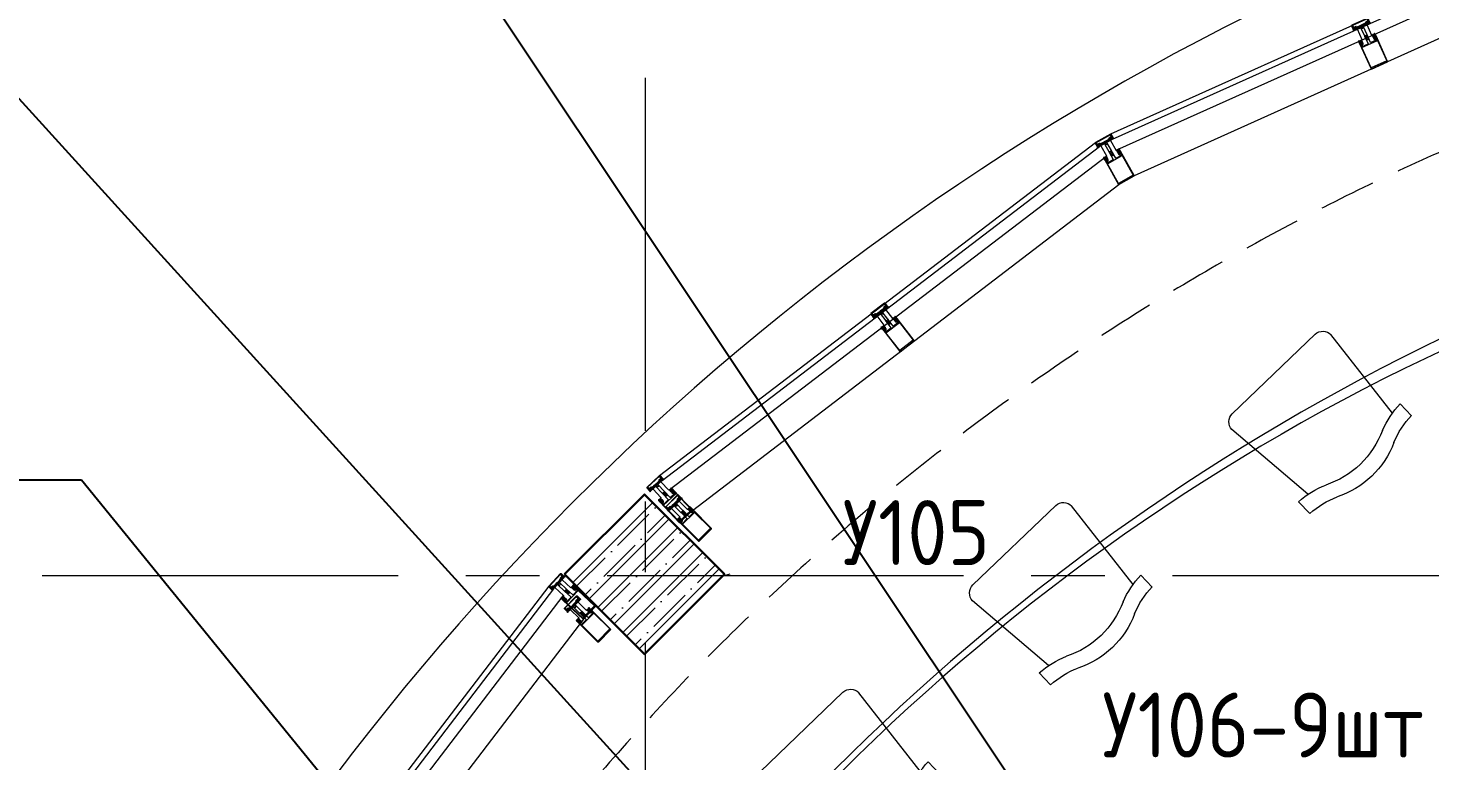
# Model space of a CAD drawing. Header units: millimetres. Extents: x -8417289 to 9420486, y 0 to 166066.
# Drawn here: x 55459 to 60419, y 123945 to 126539 of the extents above; entities that cross this region are included whole.
import ezdxf
from ezdxf import colors
from ezdxf.entities.mleader import LeaderData, LeaderLine
from ezdxf.math import Vec2, Vec3

# ---------------------------------------------------------------- set-up
doc = ezdxf.new("R2010")
doc.units = ezdxf.units.MM
doc.header["$MEASUREMENT"] = 0
doc.linetypes.add('CENTER', pattern=[2, 1.25, -0.25, 0.25, -0.25])
doc.linetypes.add('HIDDEN', pattern=[6, 4, -2])
doc.layers.get('0').update_dxf_attribs({"color": 250, "lineweight": 9})
for name, color, linetype, lineweight in [('АР_Колонны', 250, 'Continuous', 30), ('АР_Колонны Штрих', 250, 'Continuous', 5), ('АР_Навесной фасад', 147, 'Continuous', 5), ('АР_Оси', 195, 'Continuous', 9), ('АР_Перегородки витражные', 152, 'Continuous', 13), ('АР_Подоконники', 163, 'Continuous', 9), ('АР_Сущ Несущая стена', 216, 'Continuous', 30), ('перекр 0.3', 181, 'Continuous', 30), ('ТХ_мебель передв', 250, 'Continuous', 13), ('ТХ_мебель_библ', 250, 'Continuous', 13)]:
    doc.layers.add(name, color=color, linetype=linetype, lineweight=lineweight)
doc.layers.add('ТХ_Задание КР', color=7, linetype='Continuous', true_color=0x9a5430)
for name, color, linetype in [('ТХ_мебель_библ_поз', 47, 'Continuous'), ('ТХ_привязки ЭО', 96, 'Continuous'), ('ТХ_привязки_СС', 3, 'Continuous')]:
    doc.layers.add(name, color=color, linetype=linetype)
doc.styles.add('ISOCPEUR', font='isocpeur.TTF')
doc.styles.add('ISOCPEUR_1', font='isocpeur.TTF', dxfattribs={"width": 0.9, "height": 250})
doc.styles.add('ГОСТ 2.304', font='isocpeur.TTF', dxfattribs={"width": 0.7})
pattern_1 = [(335.76716334, (-69115.3163, 318510.941), (0.651582564, 1.447617495), []), (65.76716334, (-69115.3163, 318510.941), (-1.447617495, 0.651582564), [])]

# ---------------------------------------------------------------- blocks, each defined once
blk = doc.blocks.new('A$Cb486bd23')
at = {"layer": 'АР_Колонны Штрих', "ltscale": 100}
h = blk.add_hatch(dxfattribs=at)
h.set_pattern_fill('ANSI35', color=256, scale=500)
h.set_pattern_definition([(45, (-955186.53, 45622.26), (-88.388348, 88.388348), []), (45, (-955098.14, 45622.26), (-88.388348, 88.388348), [156.25, -31.25, 0, -31.25])])
h.paths.add_polyline_path([(2181.3, 6027.6), (1898.5, 5744.7), (2181.3, 5461.9), (2464.2, 5744.7)])
blk = doc.blocks.new('A$C641599e0')
at = {"layer": 'АР_Колонны', "ltscale": 100}
blk.add_lwpolyline([(1898.5, 5744.7), (2181.3, 6027.6), (2464.2, 5744.7), (2181.3, 5461.9)], close=True, dxfattribs=at)
blk = doc.blocks.new('стойка витр.')
h = blk.add_hatch()
h.set_pattern_fill('ANSI37', scale=0.5, angle=-69.2328)
h.set_pattern_definition(pattern_1)
edge = h.paths.add_edge_path()
edge.add_line((-22.7, 14.1), (-23, 15))
edge.add_arc((-23.4, 14.9), 0.427, 20.7605, 72.3)
edge.add_arc((-23.2, 15.7), 0.427, 110.764, 252.288, ccw=False)
edge.add_line((-23.3, 16.1), (-22.3, 16.5))
edge.add_arc((-22.2, 16.3), 0.183, 20.749, 110.7854, ccw=False)
edge.add_line((-22.1, 16.4), (-22, 16.3))
edge.add_arc((-21.9, 16.3), 0.183, 200.7666, 335.778)
edge.add_line((-21.7, 16.3), (-21.1, 17.8))
edge.add_arc((-21.7, 18), 0.637, 344.3928, 381.7249)
edge.add_line((-21.1, 18.2), (-22.6, 22.1))
edge.add_arc((-23.2, 21.9), 0.637, 19.8094, 57.1415)
edge.add_line((-22.8, 22.4), (-24.3, 23.1))
edge.add_arc((-24.4, 23), 0.183, 65.7564, 200.7677)
edge.add_line((-24.5, 22.9), (-24.5, 22.8))
edge.add_arc((-24.7, 22.7), 0.183, -69.251, 20.7854, ccw=False)
edge.add_line((-24.6, 22.6), (-25.6, 22.2))
edge.add_arc((-25.8, 22.6), 0.427, 149.2464, 290.7703, ccw=False)
edge.add_arc((-26.5, 23), 0.427, 329.2344, 380.7738)
edge.add_line((-26.1, 23.2), (-26.5, 24.2))
edge.add_arc((-26.7, 24.1), 0.183, 20.749, 110.7854)
edge.add_line((-26.7, 24.3), (-33.5, 21.7))
edge.add_arc((-33.4, 21.4), 0.306, 107.612, 200.6883)
edge.add_line((-33.7, 21.3), (-33.4, 20.7))
edge.add_arc((-33.1, 20.8), 0.304, 200.7453, 225.8124)
edge.add_line((-33.3, 20.5), (-31.8, 18.9))
edge.add_arc((-32, 18.7), 0.305, -108.8628, 45.7814, ccw=False)
edge.add_arc((-28.7, 27.8), 9.95, 231.9543, 250.0412, ccw=False)
edge.add_arc((-35.1, 19.6), 0.4, 42.3093, 119.225)
edge.add_arc((-34.9, 19.6), 0.602, 134.395, 228.6478)
edge.add_arc((-28.5, 27.8), 11, 232.0873, 240.8889)
edge.add_arc((-36.9, 12.9), 6.09, 40.7589, 60.6144, ccw=False)
edge.add_arc((-32.5, 16.6), 0.305, -34.8959, 41.6027, ccw=False)
edge.add_line((-32.3, 16.5), (-32.8, 15.8))
edge.add_arc((-32.5, 15.6), 0.305, 145.1101, 256.4243)
edge.add_line((-32.6, 15.3), (-31.7, 15.1))
edge.add_arc((-31.8, 14.8), 0.305, -34.8899, 76.4243, ccw=False)
edge.add_line((-31.5, 14.6), (-32.1, 13.9))
edge.add_arc((-31.8, 13.7), 0.305, 145.1101, 256.4243)
edge.add_line((-31.9, 13.4), (-31, 13.2))
edge.add_arc((-31.1, 12.9), 0.305, -24.2247, 76.4204, ccw=False)
edge.add_line((-30.8, 12.8), (-31.6, 11.1))
edge.add_arc((-31.3, 11), 0.305, 155.7711, 290.7403)
edge.add_line((-31.2, 10.7), (-22.8, 13.9))
edge.add_arc((-22.9, 14.1), 0.183, 290.749, 380.749)
edge = h.paths.add_edge_path(flags=16)
edge.add_line((-23.1, 21), (-22.2, 18.6))
edge.add_arc((-22.7, 18.4), 0.541, -69.2328, 20.7672, ccw=False)
edge.add_line((-22.5, 17.9), (-23.4, 17.6))
edge.add_arc((-23.6, 18.1), 0.541, 200.7672, 290.7672, ccw=False)
edge.add_line((-24.1, 17.9), (-25, 20.3))
edge.add_arc((-24.5, 20.5), 0.541, 110.7672, 200.7672, ccw=False)
edge.add_line((-24.7, 21), (-23.8, 21.4))
edge.add_arc((-23.6, 20.8), 0.541, 20.7672, 110.7672, ccw=False)
edge = h.paths.add_edge_path(flags=16)
edge.add_line((-26.9, 20.3), (-25.5, 16.7))
edge.add_arc((-26, 16.5), 0.541, -69.2328, 20.7672, ccw=False)
edge.add_line((-25.8, 16), (-28.2, 15.1))
edge.add_arc((-28.4, 15.6), 0.541, 200.7672, 290.7672, ccw=False)
edge.add_line((-28.9, 15.4), (-30.3, 19))
edge.add_arc((-29.8, 19.2), 0.541, 110.7672, 200.7672, ccw=False)
edge.add_line((-30, 19.7), (-27.5, 20.6))
edge.add_arc((-27.4, 20.1), 0.541, 20.7672, 110.7672, ccw=False)
h = blk.add_hatch()
h.set_pattern_fill('ANSI37', scale=0.5, angle=-69.2328)
h.set_pattern_definition([(335.76716334, (-69115.9168, 318510.7132), (0.651582564, 1.447617495), []), (65.76716334, (-69115.9168, 318510.7132), (-1.447617495, 0.651582564), [])])
edge = h.paths.add_edge_path()
edge.add_arc((-61.4, -46.2), 0.549, 155.7657, 200.7672)
edge.add_line((-61.9, -46), (-61.2, -44.4))
edge.add_arc((-61, -44.5), 0.183, 20.7672, 155.7657)
edge.add_line((-60.9, -44.4), (-60.8, -44.6))
edge.add_arc((-60.6, -44.6), 0.183, 200.7672, 290.7672)
edge.add_line((-60.6, -44.7), (-59.4, -44.3))
edge.add_arc((-59.6, -43.9), 0.427, -69.2328, 72.2936)
edge.add_arc((-59.3, -43.1), 0.427, 200.7672, 252.2936)
edge.add_line((-59.7, -43.2), (-63, -34.5))
edge.add_arc((-62.7, -34.4), 0.305, 110.7672, 200.7672)
edge.add_line((-62.8, -34.1), (-60.6, -33.3))
edge.add_arc((-60.4, -33.6), 0.304, 76.4029, 110.7672)
edge.add_line((-60.4, -33.3), (-60.1, -33.6))
edge.add_arc((-108.2, -55.9), 53, 16.7114, 24.8229)
edge.add_line((-57.4, -40.6), (-57.9, -41.3))
edge.add_arc((-57.7, -41.5), 0.305, 145.1109, 256.4234)
edge.add_line((-57.7, -41.8), (-56.9, -42))
edge.add_arc((-57, -42.3), 0.305, -34.8891, 76.4234)
edge.add_line((-56.7, -42.5), (-57.2, -43.3))
edge.add_arc((-56.9, -43.5), 0.305, 145.1109, 256.4234)
edge.add_line((-57, -43.8), (-56.1, -44))
edge.add_arc((-56.2, -44.3), 0.305, -34.8891, 76.4234)
edge.add_line((-56, -44.4), (-56.5, -45.1))
edge.add_arc((-56.2, -45.3), 0.305, 145.1109, 256.4234)
edge.add_line((-56.3, -45.6), (-55.4, -45.8))
edge.add_arc((-55.5, -46.1), 0.305, -34.8891, 76.4234)
edge.add_line((-55.3, -46.3), (-55.8, -47))
edge.add_arc((-55.5, -47.2), 0.305, 145.1109, 256.4234)
edge.add_line((-55.6, -47.5), (-54.7, -47.8))
edge.add_arc((-54.8, -48.1), 0.305, -34.8891, 76.4234)
edge.add_line((-54.5, -48.3), (-55, -49))
edge.add_arc((-54.8, -49.1), 0.305, 145.1109, 256.4234)
edge.add_line((-54.8, -49.4), (-54, -49.6))
edge.add_arc((-54.1, -49.9), 0.305, -34.8891, 76.4234)
edge.add_line((-53.8, -50.1), (-54.3, -50.8))
edge.add_arc((-54.1, -51), 0.305, 145.1109, 256.4234)
edge.add_line((-54.1, -51.3), (-53.3, -51.5))
edge.add_arc((-53.4, -51.8), 0.305, -43.6751, 76.4279)
edge.add_line((-53.1, -52), (-53.8, -52.6))
edge.add_arc((-53.6, -52.8), 0.305, 136.3286, 262.7471)
edge.add_arc((-54.6, -61.1), 7.99, 59.586, 82.7471)
edge.add_arc((-50.7, -54.4), 0.305, 253.291, 419.586)
edge.add_arc((-52.6, -60.5), 6.03, 73.291, 110.7672)
edge.add_line((-54.7, -54.9), (-54.8, -54.9))
edge.add_arc((-55, -54.5), 0.427, 200.7672, 290.7672)
edge.add_line((-55.4, -54.7), (-56.7, -51.1))
edge.add_arc((-56.3, -51), 0.427, 149.2366, 200.7672)
edge.add_arc((-57, -50.5), 0.427, -30.7634, 40.0143)
edge.add_arc((-57, -50.5), 0.427, 40.0005, 110.7672)
edge.add_line((-57.2, -50.1), (-58.3, -50.6))
edge.add_arc((-58.3, -50.7), 0.183, 110.7672, 200.7672)
edge.add_line((-58.4, -50.8), (-58.4, -51))
edge.add_arc((-58.5, -51.1), 0.183, 245.7686, 380.7672)
edge.add_line((-58.6, -51.3), (-60.2, -50.6))
edge.add_arc((-60, -50.1), 0.549, 200.7672, 245.7686)
edge.add_line((-60.5, -50.3), (-61.9, -46.4))
edge = h.paths.add_edge_path(flags=16)
edge.add_arc((-59.4, -49), 0.541, 200.7672, 290.7672)
edge.add_line((-60.8, -46.8), (-59.9, -49.2))
edge.add_arc((-60.3, -46.6), 0.541, 110.7672, 200.7672)
edge.add_line((-59.3, -45.7), (-60.5, -46.1))
edge.add_arc((-59.1, -46.2), 0.541, 20.7672, 110.7672)
edge.add_line((-57.7, -48.4), (-58.6, -46))
edge.add_arc((-58.2, -48.6), 0.541, -69.2328, 20.7672)
edge.add_line((-59.2, -49.5), (-58, -49.1))
h = blk.add_hatch()
h.set_pattern_fill('ANSI37', scale=0.5, angle=-69.2328)
h.set_pattern_definition(pattern_1)
edge = h.paths.add_edge_path()
edge.add_line((-7.6, -25.6), (-7.3, -26.5))
edge.add_arc((-7.7, -26.7), 0.427, -30.7656, 20.7738, ccw=False)
edge.add_arc((-6.9, -27.1), 0.427, 149.2464, 290.7703)
edge.add_line((-6.8, -27.5), (-5.8, -27.1))
edge.add_arc((-5.8, -27), 0.183, 290.749, 380.7854)
edge.add_line((-5.7, -26.9), (-5.7, -26.8))
edge.add_arc((-5.5, -26.7), 0.183, 65.7564, 200.7677, ccw=False)
edge.add_line((-5.5, -26.5), (-4, -27.3))
edge.add_arc((-4.3, -27.8), 0.637, 19.8094, 57.1415, ccw=False)
edge.add_line((-3.7, -27.6), (-2.3, -31.5))
edge.add_arc((-2.9, -31.7), 0.637, -15.6072, 21.7249, ccw=False)
edge.add_line((-2.2, -31.9), (-2.8, -33.4))
edge.add_arc((-3, -33.4), 0.183, 200.7666, 335.778, ccw=False)
edge.add_line((-3.2, -33.4), (-3.2, -33.3))
edge.add_arc((-3.4, -33.4), 0.183, 20.749, 110.7854)
edge.add_line((-3.5, -33.2), (-4.5, -33.6))
edge.add_arc((-4.3, -34), 0.427, 110.764, 252.288)
edge.add_arc((-4.6, -34.8), 0.427, 20.7605, 72.3, ccw=False)
edge.add_line((-4.2, -34.6), (-3.8, -35.7))
edge.add_arc((-4, -35.7), 0.183, -69.251, 20.7854, ccw=False)
edge.add_line((-3.9, -35.9), (-10.6, -38.5))
edge.add_arc((-10.8, -38.2), 0.306, 200.846, 293.9223, ccw=False)
edge.add_line((-11, -38.3), (-11.3, -37.6))
edge.add_arc((-11, -37.5), 0.304, 175.722, 200.789, ccw=False)
edge.add_line((-11.3, -37.5), (-11.3, -35.2))
edge.add_arc((-11.6, -35.2), 0.305, 355.7529, 510.3972)
edge.add_arc((-3.1, -39.8), 9.95, 151.4932, 169.58)
edge.add_arc((-13.3, -38), 0.4, 282.3093, 359.225, ccw=False)
edge.add_arc((-13.2, -37.8), 0.602, 172.8865, 267.1393, ccw=False)
edge.add_arc((-2.9, -39.7), 11, 160.6454, 169.447, ccw=False)
edge.add_arc((-19.1, -34.1), 6.09, 340.92, 360.7754)
edge.add_arc((-13.3, -34), 0.305, 359.9316, 436.4302)
edge.add_line((-13.2, -33.7), (-14.1, -33.5))
edge.add_arc((-14, -33.2), 0.305, 145.1101, 256.4243, ccw=False)
edge.add_line((-14.3, -33), (-13.7, -32.3))
edge.add_arc((-14, -32.2), 0.305, 325.1101, 436.4243)
edge.add_line((-13.9, -31.9), (-14.8, -31.7))
edge.add_arc((-14.7, -31.4), 0.305, 145.1101, 256.4243, ccw=False)
edge.add_line((-15, -31.2), (-14.4, -30.5))
edge.add_arc((-14.7, -30.3), 0.305, 325.1139, 425.759)
edge.add_line((-14.6, -30), (-16.3, -29.3))
edge.add_arc((-16.2, -29), 0.305, 110.794, 245.7633, ccw=False)
edge.add_line((-16.3, -28.7), (-7.9, -25.5))
edge.add_arc((-7.8, -25.7), 0.183, 20.7854, 110.7854, ccw=False)
edge = h.paths.add_edge_path(flags=16)
edge.add_line((-3.3, -31.1), (-4.3, -28.7))
edge.add_arc((-4.8, -28.9), 0.541, 20.7672, 110.7672)
edge.add_line((-5, -28.3), (-5.9, -28.7))
edge.add_arc((-5.7, -29.2), 0.541, 110.7672, 200.7672)
edge.add_line((-6.2, -29.4), (-5.3, -31.8))
edge.add_arc((-4.8, -31.6), 0.541, 200.7672, 290.7672)
edge.add_line((-4.6, -32.1), (-3.7, -31.8))
edge.add_arc((-3.9, -31.3), 0.541, 290.7672, 380.7672)
edge = h.paths.add_edge_path(flags=16)
edge.add_line((-6.7, -33), (-8, -29.4))
edge.add_arc((-8.5, -29.6), 0.541, 20.7672, 110.7672)
edge.add_line((-8.7, -29.1), (-11.1, -30))
edge.add_arc((-10.9, -30.5), 0.541, 110.7672, 200.7672)
edge.add_line((-11.4, -30.7), (-10.1, -34.3))
edge.add_arc((-9.6, -34.1), 0.541, 200.7672, 290.7672)
edge.add_line((-9.4, -34.6), (-7, -33.7))
edge.add_arc((-7.2, -33.2), 0.541, 290.7672, 380.7672)
at = {"lineweight": 0, "ltscale": 100, "transparency": 33554687}
for points in [[(65.9, 59.3), (-26.6, 24.2), (-25.9, 22.2), (-25.3, 22), (-24.8, 22.1), (-25.2, 23.2), (-20.5, 24.9), (-19.2, 21.4), (-18.8, 21.3), (-19, 20.8), (-17.7, 17.4), (-22.4, 15.6), (-22.7, 16.5), (-23.2, 16.4), (-23.4, 15.7), (-22.8, 13.9), (-17.2, 16), (-16.2, 17), (-15.5, 19.8), (-15.4, 20.1), (-17, 24.3), (-17.4, 24.6), (-17.5, 25.4), (-13.7, 26.9), (-12.5, 26.3), (-4.3, 4.8), (-4.9, 3.6), (-32.7, -7), (-32.8, -7.4), (-32.4, -8.4), (-31.1, -9.1), (-30.3, -8.8), (-29.8, -9.1), (-28.6, -8.7), (-28.6, -8.2), (-28.2, -8.5), (-27, -8.1), (-26.9, -7.5), (-26.5, -7.9), (-25.3, -7.5), (-25.3, -6.9), (-24.8, -7.2), (-23.6, -6.8), (-23.6, -6.3), (-23.1, -6.6), (-21.9, -6.2), (-21.9, -5.6), (-21.5, -6), (-20.3, -5.6), (-20.2, -5), (-19.8, -5.3), (-18.6, -4.9), (-18.4, -4.3), (-18, -4.7), (-17.4, -4.4), (-15.1, -4.8), (-14.5, -6.4), (-15.8, -7.9), (-15.9, -8.7), (-16.3, -8.3), (-17.4, -8.8), (-17.6, -9.3), (-18, -9), (-19.1, -9.4), (-19.3, -10), (-19.7, -9.6), (-20.8, -10.1), (-20.9, -10.6), (-21.4, -10.3), (-22.5, -10.7), (-22.6, -11.2), (-23, -10.9), (-24.3, -11.3), (-24.3, -11.9), (-24.7, -11.5), (-25.8, -12), (-26, -12.5), (-26.4, -12.2), (-27.6, -12.6), (-27.6, -13.1), (-28.1, -12.8), (-29.3, -13.3), (-29.3, -13.8), (-29.9, -15.1), (-29.5, -16.2), (-29.1, -16.3), (-1.3, -5.8), (-0.1, -6.4), (8.1, -27.9), (7.6, -29.2), (3.8, -30.6), (3.2, -29.8), (3.4, -29.5), (1.7, -25.2), (1.6, -25.1), (-0.9, -23.4), (-2.3, -23.3), (-7.8, -25.4), (-7.2, -27.2), (-6.5, -27.6), (-6, -27.4), (-6.4, -26.4), (-1.7, -24.6), (-0.4, -28.2), (0, -28.3), (-0.2, -28.7), (1.1, -32.2), (-3.6, -33.9), (-3.9, -33), (-4.4, -33.2), (-4.6, -33.8), (-4, -35.7), (88.6, -0.5), (89.2, 0.7), (67.2, 58.7)], [(63.8, 56.3), (85.1, 0.2), (10.6, -28), (-10.6, 28)], [(-68.6, -58.5), (-90.2, -1.6), (-90, -1.3), (-89, -0.9), (-88.6, -1), (-87.7, -3.3), (-87.4, -3.4), (-86.7, -3.2), (-86.4, -2.8), (-87.3, -0.5), (-87.2, -0.2), (-82, 1.7), (-80.5, 1.3), (-79.7, 1.5), (-77.3, 4.2), (-77.8, 4.8), (-90.5, 0), (-91.4, -2), (-69.8, -59.1), (-67.8, -59.9), (-55.1, -55.1), (-55.2, -54.3), (-58.7, -53.8), (-59.5, -54.2), (-60.2, -55.7), (-65.4, -57.6), (-65.7, -57.4), (-66.6, -55.1), (-67, -55), (-67.7, -55.3), (-67.9, -55.6), (-67, -57.9), (-67.2, -58.3), (-68.2, -58.7)]]:
    blk.add_lwpolyline(points, close=True, dxfattribs=at)
for points in [[(-73.6, -6.3), (-74.2, -6), (-74.8, -6.2), (-74.4, -7.2), (-76.6, -8, -0.414362), (-77, -7.8), (-79.3, -1.5, -0.414326), (-78.7, -0.2), (-77.3, 0.4), (-76.9, -0.7), (-76.3, -0.4), (-76.1, 0.3), (-77.3, 3.5, 0.551224), (-77.8, 3.6), (-79.9, 1.3, -0.267349), (-80.9, 1.1), (-82.1, 1.4, 0.249629), (-82.6, 1.3), (-86.2, -1.9, 0.827043), (-85.6, -2.8), (-82.1, -1.5, -0.414326), (-80.8, -2.1), (-78.1, -9.1, 0.414326), (-76.8, -9.7), (-75.7, -9.2, -0.082799), (-71.8, -16.3), (-68.3, -25.6), (-67.9, -25.7), (-68.1, -26.1), (-64.6, -35.3, -0.082799), (-62.8, -43.1), (-63.9, -43.6, 0.414326), (-64.5, -44.9), (-61.9, -51.9, -0.414326), (-62.5, -53.2), (-66, -54.5, 0.827043), (-65.8, -55.6), (-61, -55.6, 0.249629), (-60.6, -55.4), (-59.9, -54.3, -0.267349), (-59, -53.9), (-55.9, -54.2, 0.551224), (-55.6, -53.7), (-56.8, -50.5), (-57.5, -50.1), (-58, -50.4), (-57.6, -51.4), (-59.1, -52, -0.414326), (-60.5, -51.4), (-62.8, -45.1, -0.414362), (-62.7, -44.7), (-60.5, -43.9), (-60.1, -44.8), (-59.6, -44.6), (-59.3, -43.9)], [(-32.4, -8.4), (-32.8, -7.4, 0.523933), (-33.2, -7.2), (-64.2, -18.9, 0.414326), (-64.5, -19.6), (-64.1, -20.9, 0.410627), (-63.4, -21.2), (-62.7, -21, 0.492552), (-62.6, -20.7), (-62.8, -20.2, -0.441111), (-62.6, -19.9), (-60.8, -19.3, -0.208057), (-59.9, -19.4, -0.000016), (-56.9, -20.8, -0.439819), (-56.4, -22.2, -0.000016), (-57.7, -25.2, -0.208057), (-58.3, -25.9), (-60.1, -26.6, -0.441111), (-60.4, -26.5), (-60.6, -26, 0.492552), (-60.9, -25.9), (-61.5, -26.1, 0.410627), (-61.8, -26.8), (-61.3, -28.1, 0.414326), (-60.6, -28.4), (-29.6, -16.6, 0.523933), (-29.5, -16.2), (-29.8, -15.2)]]:
    blk.add_lwpolyline(points, format="xyb", close=True, dxfattribs=at)
at = {"color": 7, "lineweight": 0, "ltscale": 100, "transparency": 33554687}
for points in [[(-74.1, 3.3, 0.57795), (-74.3, 3.8), (-75.2, 3.8, -0.615334), (-75.4, 4.3, 0.101403), (-73.8, 7.1, 0.887085), (-74.4, 7.4, -0.164997), (-77.4, 4.9), (-77.5, 4.9, 0.414304), (-77.7, 4.3), (-76.4, 0.8, 0.228696), (-76.1, 0.5, -0.319049), (-75.8, 0.1, -0.319002), (-76.1, -0.3), (-77.2, -0.7, -0.4144), (-77.5, -0.6), (-77.6, -0.4, 0.668339), (-77.9, -0.4), (-78.6, -1.9, 0.198883), (-78.6, -2.4), (-77.2, -6.2, 0.198883), (-76.9, -6.5), (-75.3, -7.3, 0.668339), (-75.1, -7), (-75.1, -6.8, -0.4144), (-75, -6.6), (-73.9, -6.1, -0.710202), (-73.4, -6.7, 0.228696), (-73.4, -7.1), (-70.1, -15.8, 0.414362), (-69.7, -16), (-67.4, -15.1, 0.151171), (-67.3, -15), (-67.3, -14.6, 0.035408), (-69.9, -7.6), (-70.8, -7.4, -0.527868), (-71, -6.9), (-70.5, -6.2, 0.527868), (-70.6, -5.7), (-71.5, -5.4, -0.527868), (-71.7, -4.9), (-71.2, -4.2, 0.527868), (-71.4, -3.7), (-72.3, -3.5, -0.527868), (-72.4, -3.1), (-71.9, -2.4, 0.527868), (-72.1, -1.9), (-73, -1.7, -0.527868), (-73.1, -1.2), (-72.7, -0.4, 0.527868), (-72.8, 0.1), (-73.7, 0.3, -0.527868), (-73.9, 0.8), (-73.4, 1.5, 0.527868), (-73.5, 1.9), (-74.4, 2.1, -0.527868), (-74.6, 2.6)], [(-22.7, 14.1), (-23, 15, 0.228752), (-23.3, 15.3, -0.710164), (-23.3, 16.1), (-22.3, 16.5, -0.4144), (-22.1, 16.4), (-22, 16.3, 0.66825), (-21.7, 16.3), (-21.1, 17.8, 0.164348), (-21.1, 18.2), (-22.6, 22.1, 0.164348), (-22.8, 22.4), (-24.3, 23.1, 0.66825), (-24.5, 22.9), (-24.5, 22.8, -0.4144), (-24.6, 22.6), (-25.6, 22.2, -0.710164), (-26.1, 22.8, 0.228752), (-26.1, 23.2), (-26.5, 24.2, 0.4144), (-26.7, 24.3), (-33.5, 21.7, 0.430028), (-33.7, 21.3), (-33.4, 20.7, 0.109814), (-33.3, 20.5), (-31.8, 18.9, -0.800036), (-32.1, 18.4, -0.079083), (-34.8, 19.9, 0.348803), (-35.3, 20, 0.436125), (-35.3, 19.1, 0.038423), (-33.9, 18.2, -0.086853), (-32.3, 16.9, -0.346763), (-32.3, 16.5), (-32.8, 15.8, 0.527877), (-32.6, 15.3), (-31.7, 15.1, -0.527877), (-31.5, 14.6), (-32.1, 13.9, 0.527877), (-31.9, 13.4), (-31, 13.2, -0.469739), (-30.8, 12.8), (-31.6, 11.1, 0.667984), (-31.2, 10.7), (-22.8, 13.9, 0.414214)], [(-53.3, -51.5, -0.57795), (-53.1, -52), (-53.8, -52.6, 0.615334), (-53.6, -53.1, -0.101403), (-50.6, -54.2, -0.887085), (-50.8, -54.7, 0.164997), (-54.7, -54.9), (-54.8, -54.9, -0.414304), (-55.4, -54.7), (-56.7, -51.1, -0.228696), (-56.7, -50.8, 0.319049), (-56.7, -50.3, 0.319002), (-57.2, -50.1), (-58.3, -50.6, 0.4144), (-58.4, -50.8), (-58.4, -51, -0.668339), (-58.6, -51.3), (-60.2, -50.6, -0.198883), (-60.5, -50.3), (-61.9, -46.4, -0.198883), (-61.9, -46), (-61.2, -44.4, -0.668339), (-60.9, -44.4), (-60.8, -44.6, 0.4144), (-60.6, -44.7), (-59.4, -44.3, 0.710202), (-59.4, -43.5, -0.228696), (-59.7, -43.2), (-63, -34.5, -0.414362), (-62.8, -34.1), (-60.6, -33.3, -0.151171), (-60.4, -33.3), (-60.1, -33.6, -0.035408), (-57.4, -40.6), (-57.9, -41.3, 0.527868), (-57.7, -41.8), (-56.9, -42, -0.527868), (-56.7, -42.5), (-57.2, -43.3, 0.527868), (-57, -43.8), (-56.1, -44, -0.527868), (-56, -44.4), (-56.5, -45.1, 0.527868), (-56.3, -45.6), (-55.4, -45.8, -0.527868), (-55.3, -46.3), (-55.8, -47, 0.527868), (-55.6, -47.5), (-54.7, -47.8, -0.527868), (-54.5, -48.3), (-55, -49, 0.527868), (-54.8, -49.4), (-54, -49.6, -0.527868), (-53.8, -50.1), (-54.3, -50.8, 0.527868), (-54.1, -51.3)], [(-7.6, -25.6), (-7.3, -26.5, -0.228752), (-7.3, -26.9, 0.710164), (-6.8, -27.5), (-5.8, -27.1, 0.4144), (-5.7, -26.9), (-5.7, -26.8, -0.66825), (-5.5, -26.5), (-4, -27.3, -0.164348), (-3.7, -27.6), (-2.3, -31.5, -0.164348), (-2.2, -31.9), (-2.8, -33.4, -0.66825), (-3.2, -33.4), (-3.2, -33.3, 0.4144), (-3.5, -33.2), (-4.5, -33.6, 0.710164), (-4.5, -34.4, -0.228752), (-4.2, -34.6), (-3.8, -35.7, -0.4144), (-3.9, -35.9), (-10.6, -38.5, -0.430028), (-11, -38.3), (-11.3, -37.6, -0.109814), (-11.3, -37.5), (-11.3, -35.2, 0.800036), (-11.8, -35.1, 0.079083), (-12.9, -38, -0.348803), (-13.2, -38.4, -0.436125), (-13.8, -37.7, -0.038423), (-13.3, -36.1, 0.086853), (-13, -34, 0.346763), (-13.2, -33.7), (-14.1, -33.5, -0.527877), (-14.3, -33), (-13.7, -32.3, 0.527877), (-13.9, -31.9), (-14.8, -31.7, -0.527877), (-15, -31.2), (-14.4, -30.5, 0.469739), (-14.6, -30), (-16.3, -29.3, -0.667984), (-16.3, -28.7), (-7.9, -25.5, -0.414214)]]:
    blk.add_lwpolyline(points, format="xyb", close=True, dxfattribs=at)
for points in [[(-72, 0.1), (-72.9, -0.3)], [(-26.7, 24.3), (-26.7, 24.3)], [(-22.8, 13.9), (-22.8, 13.9)]]:
    blk.add_lwpolyline(points, dxfattribs=at)
blk.add_lwpolyline([(-72.9, -0.3), (-54.8, -48), (-53.9, -47.7), (-72, 0.1)], close=True)
at = {"lineweight": 0, "ltscale": 100, "transparency": 33554687}
for points in [[(-69.8, -5.6), (-69.2, -5.9), (-30.9, 8.6), (-30.6, 9.2), (-31.2, 10.7)], [(-56.1, -42), (-55.8, -41.4), (-17.5, -26.8), (-16.8, -27.1), (-16.3, -28.6)]]:
    blk.add_lwpolyline(points, dxfattribs=at)
at = {"color": 7}
for points in [[(-26.9, 20.3), (-25.5, 16.7, -0.414214), (-25.8, 16), (-28.2, 15.1, -0.414214), (-28.9, 15.4), (-30.3, 19, -0.414214), (-30, 19.7), (-27.5, 20.6, -0.414214)], [(-23.1, 21), (-22.2, 18.6, -0.414214), (-22.5, 17.9), (-23.4, 17.6, -0.414214), (-24.1, 17.9), (-25, 20.3, -0.414214), (-24.7, 21), (-23.8, 21.4, -0.414214)], [(-75.3, -1.9), (-74.4, -4.3, -0.414214), (-74.7, -5), (-75.9, -5.4, -0.414214), (-76.6, -5.1), (-77.5, -2.7, -0.414214), (-77.2, -2), (-76, -1.6, -0.414214)], [(-57.7, -48.4), (-58.6, -46, 0.414214), (-59.3, -45.7), (-60.5, -46.1, 0.414214), (-60.8, -46.8), (-59.9, -49.2, 0.414214), (-59.2, -49.5), (-58, -49.1, 0.414214)], [(-6.7, -33), (-8, -29.4, 0.414214), (-8.7, -29.1), (-11.1, -30, 0.414214), (-11.4, -30.7), (-10.1, -34.3, 0.414214), (-9.4, -34.6), (-7, -33.7, 0.414214)], [(-3.3, -31.1), (-4.3, -28.7, 0.414214), (-5, -28.3), (-5.9, -28.7, 0.414214), (-6.2, -29.4), (-5.3, -31.8, 0.414214), (-4.6, -32.1), (-3.7, -31.8, 0.414214)]]:
    blk.add_lwpolyline(points, format="xyb", close=True, dxfattribs=at)
at = {"color": 7, "lineweight": 0, "ltscale": 100, "transparency": 33554687}
blk.add_arc((-33.4, 21.4), 0.305, 110.7562, 200.7779, dxfattribs=at)
blk = doc.blocks.new('A$Ca602dfc3')
at = {"layer": 'АР_Навесной фасад', "ltscale": 100}
for p, q in [((1718, -116), (552, -1668.4)), ((1735.3, -125.1), (566, -1682.9)), ((1768.8, -150.2), (598.8, -1707.9)), ((1842.4, -231.5), (701.1, -1749.5)), ((-260.4, -3502.4), (522.6, -1722)), ((-243.4, -3512), (542.1, -1727)), ((-204.2, -3526.7), (580.1, -1743)), ((-95.9, -3544.7), (671.3, -1803.9)), ((-635, -5471.5), (-275.8, -3561.5)), ((-256.3, -3561.5), (-616.3, -5477)), ((-214.9, -3567.9), (-574.8, -5482.5)), ((-111.5, -3604.6), (-465.2, -5476.1))]:
    blk.add_line(p, q, dxfattribs=at)
at = {"layer": 'АР_Перегородки витражные', "xscale": -1}
for p, rotation in [((1802.1, -152), 158.0578973746889), ((1201.2, -945.4), 163.6115593509506), ((612.9, -1736.5), 172.094651146425), ((210.9, -2641.5), 176.7667326082509)]:
    blk.add_blockref('стойка витр.', p, dxfattribs=dict(at, rotation=rotation))
at = {"layer": 'АР_Перегородки витражные'}
for p, rotation in [((-184.7, -3553.7), 324.6577666672254), ((-371.4, -4527.8), 327.9724738192307), ((-549.8, -5504.7), 337.496536021997)]:
    blk.add_blockref('стойка витр.', p, dxfattribs=dict(at, rotation=rotation))
blk = doc.blocks.new('Стул штабелируемый')
for p, q in [((138782, 14871), (138375.9, 14871)), ((138371.9, 14480.2), (138336.4, 14831.4)), ((138786, 14480.2), (138821.6, 14831.4)), ((138329.2, 14484.6), (138329.2, 14426.8)), ((138828.5, 14426.6), (138828.5, 14484.1))]:
    blk.add_line(p, q)
for centre, radius, start, end in [((138375.9, 14831.4), 39.6, 90, 180), ((138782, 14831.4), 39.6, 360, 90), ((138318, 14169.3), 315.5, 67.3039, 87.9603), ((138584.8, 14768.1), 340, 244.7282, 269.0107), ((138578.7, 14750), 321.8, 270.0457, 295.6387), ((138839.7, 14168.8), 315.5, 92.0397, 112.6961), ((138316.4, 14126.7), 301.4, 65.8616, 87.6205), ((138579.3, 14693), 323, 244.4081, 269.9549), ((138578.8, 14691.9), 321.8, 270.0457, 295.6387), ((138837.5, 14122.8), 303.4, 91.7141, 113.2469)]:
    blk.add_arc(centre, radius, start, end)
blk = doc.blocks.new('_DotBlank')
at = {"color": 0, "linetype": 'ByBlock', "lineweight": -2}
blk.add_line((-0.5, 0), (-1, 0), dxfattribs=at)
blk.add_circle((0, 0), 0.5, dxfattribs=at)
blk = doc.blocks.new('_None')

msp = doc.modelspace()

# ---------------------------------------------------------------- hatches: boundary and pattern name
at = {"layer": 'АР_Колонны Штрих', "ltscale": 100}
h = msp.add_hatch(dxfattribs=at)
h.set_pattern_fill('ANSI35', color=256, scale=500)
h.set_pattern_definition([(45, (-899727.43, 164482.94), (-88.388348, 88.388348), []), (45, (-899639.05, 164482.94), (-88.388348, 88.388348), [156.25, -31.25, 0, -31.25])])
h.paths.add_polyline_path([(57640.4, 124888.2), (57357.6, 124605.4), (57640.4, 124322.6), (57923.3, 124605.4)])

# ---------------------------------------------------------------- linework, layer by layer
at = {"layer": 'АР_Колонны', "ltscale": 100}
msp.add_lwpolyline([(57357.6, 124605.4), (57640.4, 124888.2), (57923.3, 124605.4), (57640.4, 124322.6)], close=True, dxfattribs=at)
at = {"layer": 'АР_Оси', "linetype": 'CENTER', "ltscale": 1000}
for p, q in [((57642.4, 134363.2), (57642.4, 78630.8)), ((45508.7, 124600.7), (128687.1, 124600.7)), ((45518.9, 124601), (128697.3, 124601))]:
    msp.add_line(p, q, dxfattribs=at)
at = {"layer": 'АР_Перегородки витражные', "ltscale": 100}
msp.add_line((57942.1, 124605.8), (57925.2, 124601.5), dxfattribs=at)
at = {"layer": 'АР_Подоконники', "ltscale": 100}
msp.add_arc((63870.5, 118371.5), 7848.4, 95.28328, 171.35924, dxfattribs=at)
at = {"layer": 'АР_Сущ Несущая стена', "lineweight": 18, "ltscale": 100}
msp.add_arc((63859.5, 118395.1), 9148.9, 94.87234, 175.19782, dxfattribs=at)
at = {"layer": 'перекр 0.3', "color": 7, "linetype": 'HIDDEN', "lineweight": 5, "ltscale": 50}
msp.add_arc((63870.5, 118371.5), 8448.4, 95.28328, 174.64014, dxfattribs=at)
at = {"layer": 'ТХ_мебель передв', "ltscale": 100}
msp.add_arc((63644.9, 118598.3), 7506.3, 94.29434, 175.70352, dxfattribs=at)

# ---------------------------------------------------------------- block references
at = {"ltscale": 100, "xscale": -1, "rotation": 90.47171515599885}
msp.add_blockref('A$Ca602dfc3', (57563.1, 126671.9), dxfattribs=at)
at = {"ltscale": 150}
for name in ['A$Cb486bd23', 'A$C641599e0']:
    msp.add_blockref(name, (55459.1, 118860.7), dxfattribs=at)
at = {"ltscale": 100, "rotation": 359.5025506726814}
msp.add_blockref('A$Ca602dfc3', (55584.5, 124694.2), dxfattribs=at)
at = {"layer": 'АР_Перегородки витражные', "rotation": 293.9612412463862}
msp.add_blockref('стойка витр.', (57796.4, 124803.7), dxfattribs=at)
at = {"layer": 'АР_Перегородки витражные', "xscale": -1, "rotation": 156.0387587536136}
msp.add_blockref('стойка витр.', (57439.4, 124446.6), dxfattribs=at)
at = {"layer": 'ТХ_мебель_библ', "xscale": -1, "rotation": 43.79567379570013}
for p in [(170186.8, 210489.3), (169269.2, 209883), (168516, 209222)]:
    msp.add_blockref('Стул штабелируемый', p, dxfattribs=at)

# ---------------------------------------------------------------- texts
at = {"layer": 'ТХ_мебель_библ_поз', "lineweight": 0, "ltscale": 100, "transparency": 33554687, "style": 'ISOCPEUR_1', "width": 0.9}
for s, p in [('У105', (58340.5, 124638)), ('У106-9шт', (59259, 123957))]:
    msp.add_text(s, height=230, dxfattribs=at).set_placement(p)

# ---------------------------------------------------------------- leaders
at = {"layer": 'ТХ_Задание КР', "color": 1, "ltscale": 100}
ml = msp.add_multileader_mtext('Standard', dxfattribs=at)
ml.set_content('\\pxsm1,qc;{\\C1;Зона усиления для настенного крепления фермы баскетбольной со щитом и кольцом \\Pна высоте от пола до 4,5 м от УЧП}', color=7, style='ГОСТ 2.304')
ml.set_leader_properties(color=256, lineweight=25)
ml.build(insert=Vec2(0, 0))
ml.multileader.update_dxf_attribs({"text_left_attachment_type": 6, "text_right_attachment_type": 6, "dogleg_length": 150, "arrow_head_size": 225, "scale": 75})
ctx = ml.context
ctx.base_point, ctx.scale, ctx.char_height, ctx.arrow_head_size, ctx.landing_gap_size, ctx.plane_origin = Vec3(-179600.1, 136426.3), 75, 187.5, 225, 150, Vec3(-147431, 100913)
ctx.left_attachment, ctx.right_attachment = 6, 6
notes = []
notes.append((ctx, [(0, (1, 1, 0), (-179750.1, 136426.3), (1, 0), 150, [(1, [(-182033.9, 121600.6)], 0, [])])]))
ctx.mtext.insert, ctx.mtext.width, ctx.mtext.defined_height, ctx.mtext.line_spacing_factor, ctx.mtext.flow_direction = Vec3(-179450.1, 136651.3), 4494.329, 2263.3, 0.8, 5
at = {"layer": 'ТХ_привязки ЭО'}
ml = msp.add_multileader_mtext('Standard', dxfattribs=at)
ml.set_content('\\A1;{\\fArial|b0|i0|c204|p34;Розетка для подключения:\\P- кол-во 4шт в кабинете\\P- 1х0.5кВт/220В/1Ф - доп. оборудование}', color=256, style='ISOCPEUR')
ml.set_leader_properties()
ml.set_arrow_properties(name='NONE')
ml.build(insert=Vec2(0, 0))
ml.multileader.update_dxf_attribs({"text_left_attachment_type": 6, "text_right_attachment_type": 6, "dogleg_length": 0.36})
ctx = ml.context
ctx.base_point, ctx.char_height, ctx.plane_origin = Vec3(52226.5, 129916.2, 0), 200, Vec3(50884.1, 159658.8, 0)
ctx.left_attachment, ctx.right_attachment = 6, 6
notes.append((ctx, [(1, (1, 1, 0), (57403.8, 129916.2, 0), (-1, 0), 0.36, [(1, [(63904.9, 124601, 0)], 0, [])])]))
ctx.mtext.insert, ctx.mtext.width, ctx.mtext.flow_direction = Vec3(52228.5, 130175, 0), 6881.547, 5
ml = msp.add_multileader_mtext('Standard', dxfattribs=at)
ml.set_content('\\A1;{\\fArial|b0|i0|c204|p34;Лючок в полу для подключения:\\P- кол-во 4 шт в кабинете\\P- 2х0.5кВт/220В/1Ф - доп. оборудование}', color=256, style='ISOCPEUR')
ml.set_leader_properties()
ml.set_arrow_properties(name='NONE')
ml.build(insert=Vec2(0, 0))
ml.multileader.update_dxf_attribs({"text_left_attachment_type": 6, "text_right_attachment_type": 6, "dogleg_length": 0.36})
ctx = ml.context
ctx.base_point, ctx.char_height, ctx.plane_origin = Vec3(50640, 128557.7, 0), 200, Vec3(42996.6, 158992.9, 0)
ctx.left_attachment, ctx.right_attachment = 6, 6
notes.append((ctx, [(1, (1, 1, 0), (55817.3, 128557.7, 0), (-1, 0), 0.36, [(1, [(61567.4, 119936.1, 0)], 0, [])])]))
ctx.mtext.insert, ctx.mtext.width, ctx.mtext.flow_direction = Vec3(50642, 128816.5, 0), 6881.547, 5
ml = msp.add_multileader_mtext('Standard', dxfattribs=at)
ml.set_content('\\A1;{\\fArial|b0|i0|c204|p34;Лючок в полу для подключения:\\Pучебное оборудование\\P- кол-во 5 шт в кабинете\\P- 1х0,5кВт/220В/1Ф - доп. оборудование\\P- 1х0,5кВт/220В/1Ф - моноблок (поз. У073)}', color=256, style='ISOCPEUR')
ml.set_leader_properties()
ml.set_arrow_properties(name='NONE')
ml.build(insert=Vec2(0, 0))
ml.multileader.update_dxf_attribs({"text_left_attachment_type": 6, "text_right_attachment_type": 6, "dogleg_length": 0.36})
ctx = ml.context
ctx.base_point, ctx.char_height, ctx.plane_origin = Vec3(50193.5, 124939.2, 0), 200, Vec3(55421.6, 144153.3, 0)
ctx.left_attachment, ctx.right_attachment = 6, 6
notes.append((ctx, [(1, (1, 1, 0), (55648.7, 124939.2, 0), (-1, 0), 0.36, [(1, [(59767.4, 119873.6, 0)], 0, [])])]))
ctx.mtext.insert, ctx.mtext.width, ctx.mtext.flow_direction = Vec3(50195.5, 125198, 0), 6881.547, 5
at = {"layer": 'ТХ_привязки_СС'}
ml = msp.add_multileader_mtext('Standard', dxfattribs=at)
ml.set_content('{\\fArial|b0|i0|c204|p34;Точка доступа \\fArial|b0|i0|c0|p34;Wi-Fi (\\fArial|b0|i0|c204|p34;ТД \\fArial|b0|i0|c0|p34;WiFi \\fArial|b0|i0|c204|p34;МЭШ\\fArial|b0|i0|c0|p34;)\\fArial|b0|i0|c204|p34;\\P\\A1;-\\fArial|b0|i0|c0|p34; \\fArial|b0|i0|c204|p34;1хRJ45\\P-\\fArial|b0|i0|c0|p34; H-\\fArial|b0|i0|c204|p34;не выше 150мм от уровня подвесного потолка}', color=256, style='ISOCPEUR')
ml.set_leader_properties()
ml.set_arrow_properties(name='DOTBLANK')
ml.build(insert=Vec2(0, 0))
ml.multileader.update_dxf_attribs({"text_left_attachment_type": 6, "text_right_attachment_type": 6, "dogleg_length": 0.36, "arrow_head_size": 150})
ctx = ml.context
ctx.base_point, ctx.char_height, ctx.arrow_head_size, ctx.plane_origin = Vec3(52513, 131405.7, 0), 200, 150, Vec3(50045.2, 135252.9, 0)
ctx.left_attachment, ctx.right_attachment = 6, 6
notes.append((ctx, [(1, (1, 1, 0), (59015.5, 131405.7, 0), (-1, 0), 0.36, [(3, [(72267.4, 125247.5, 0)], 0, [])])]))
ctx.mtext.insert, ctx.mtext.width, ctx.mtext.defined_height, ctx.mtext.flow_direction = Vec3(52515, 131664.5, 0), 6537.266, 183.3, 5
ml = msp.add_multileader_mtext('Standard', dxfattribs=at)
ml.set_content('{\\fArial|b0|i0|c204|p34;Лючок в полу для подключения:\\Pучебное оборудование\\P-кол-во - 4 шт в кабинете\\P\\A1;\\fArial|b0|i0|c0|p34;- \\fArial|b0|i0|c204|p34;2хRJ45}', color=256, style='ISOCPEUR')
ml.set_leader_properties()
ml.set_arrow_properties(name='NONE')
ml.build(insert=Vec2(0, 0))
ml.multileader.update_dxf_attribs({"text_left_attachment_type": 6, "text_right_attachment_type": 6, "dogleg_length": 0.36})
ctx = ml.context
ctx.base_point, ctx.char_height, ctx.plane_origin = Vec3(50687.5, 126944.5, 0), 200, Vec3(50305.9, 142126.1, 0)
ctx.left_attachment, ctx.right_attachment = 6, 6
notes.append((ctx, [(1, (1, 1, 0), (54831.6, 126944.5, 0), (-1, 0), 0.36, [(0, [(61316.9, 119805.3, 0)], 0, [])])]))
ctx.mtext.insert, ctx.mtext.width, ctx.mtext.defined_height, ctx.mtext.flow_direction = Vec3(50689.5, 127184.5, 0), 7626.761, 567.4, 5
for ctx, leaders in notes:
    for number, flags, end, landing, length, lines in leaders:
        leader = LeaderData()
        leader.index, (leader.has_last_leader_line, leader.has_dogleg_vector, leader.attachment_direction) = number, flags
        leader.last_leader_point, leader.dogleg_vector, leader.dogleg_length = Vec3(end), Vec3(landing), length
        for number, points, colour, breaks in lines:
            line = LeaderLine()
            line.index, line.vertices, line.color, line.breaks = number, Vec3.list(points), colors.encode_raw_color(colour), breaks
            leader.lines.append(line)
        ctx.leaders.append(leader)

doc.saveas('drawing.dxf')
